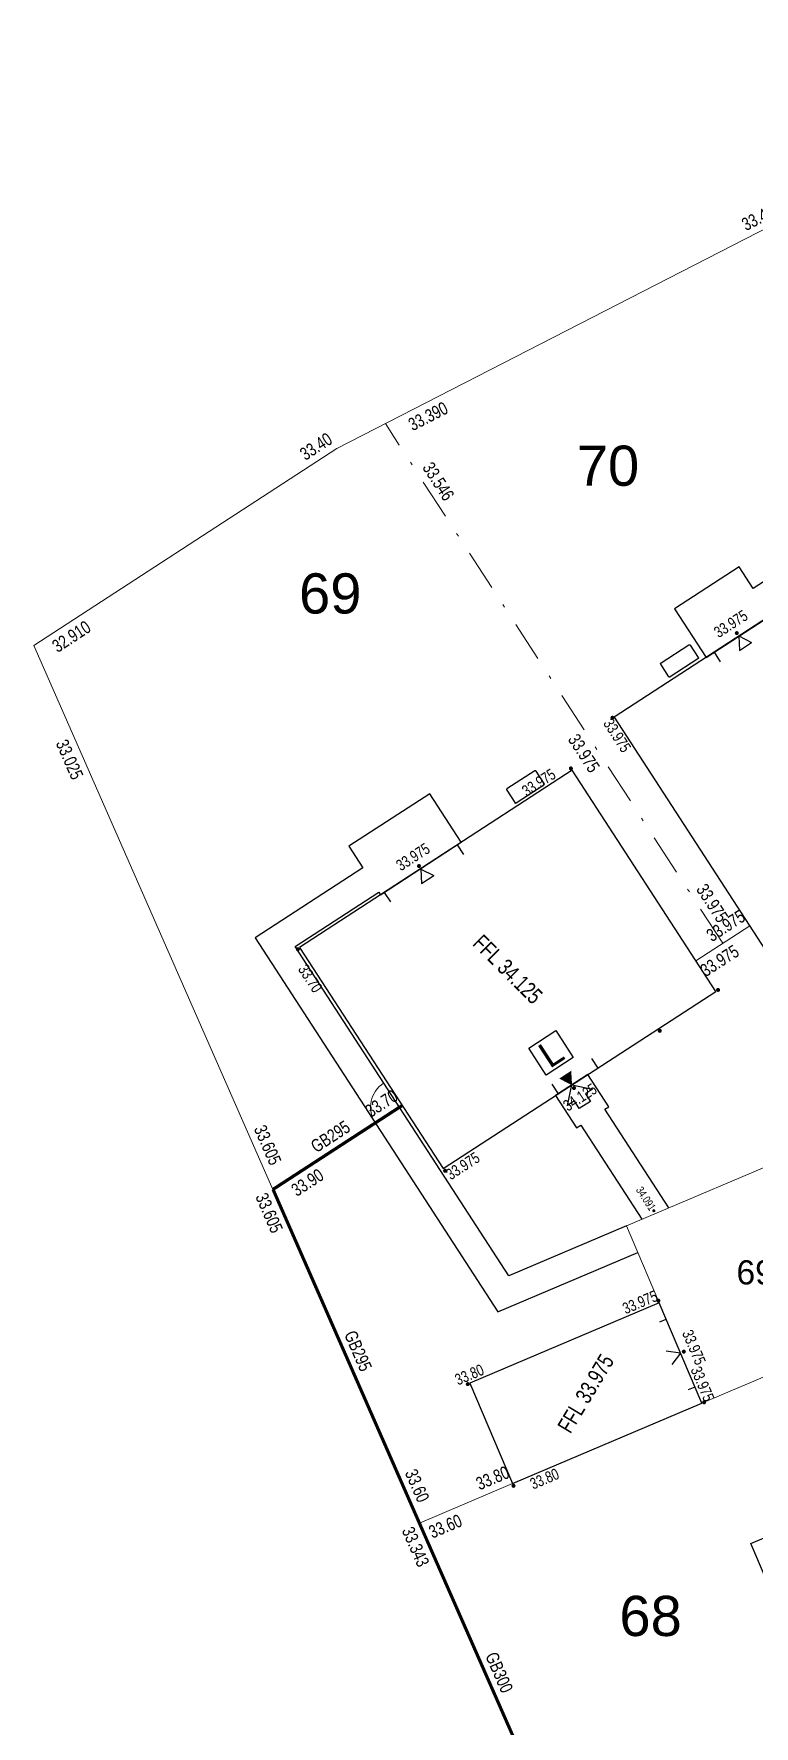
# Model space of a CAD drawing. Header units: metres. Extents: x 337936 to 338610, y 373199 to 374026.
# Drawn here: x 338006.8 to 338029.2, y 373645.8 to 373698.4 of the extents above; entities that cross this region are included whole.
import ezdxf

# ---------------------------------------------------------------- set-up
doc = ezdxf.new("R2010")
doc.units = ezdxf.units.M
doc.linetypes.add('DASHDOT', pattern=[25.4, 12.7, -6.35, 0, -6.35])
doc.linetypes.add('DASHED2', pattern=[0.375, 0.25, -0.125])
for name, color, linetype in [('A-WH_HT-Access-Main', 252, 'Continuous'), ('A-WH_HT-Services-ASHP', 252, 'Continuous'), ('A-WH_HT-Wall-Structure', 252, 'Continuous'), ('DGL-Paths', 252, 'Continuous'), ('EXTERNAL_WORKS_BACK_OF_FOOTWAY_LEVELS', 7, 'Continuous'), ('HOUSE_EXTERNAL_LEVELS', 7, 'Continuous'), ('HOUSE_SLAB_LEVEL', 7, 'Continuous'), ('PLOT_BOUNDARY_ANNOTATION', 7, 'Continuous'), ('PLOT_BOUNDARY_GRAVEL_BOARD', 7, 'Continuous')]:
    doc.layers.add(name, color=color, linetype=linetype)
doc.layers.add('A-WH_HT-Wall-Door Openings', color=252, linetype='Continuous', plot=False)
for name, color, linetype, lineweight in [('DGL_BT Gates', 252, 'Continuous', 9), ('DGL_BT Rear Fencing', 252, 'DASHDOT', 9), ('DGL_BT-Replacement Fence', 252, 'FENCELINE2', 9), ('DGL_BT-Screen Fence', 252, 'FENCELINE2', 9), ('DGL_DRIVE', 252, 'Continuous', 9), ('DGL_Plot Parking', 252, 'Continuous', 9), ('DGL_PlotNo', 252, 'Continuous', 9)]:
    doc.layers.add(name, color=color, linetype=linetype, lineweight=lineweight)
doc.layers.add('HOUSE_DOORS', color=3, linetype='Continuous', true_color=0x00ff00)
doc.styles.add('AnnotativeArial', font='arial.ttf', dxfattribs={"height": 2})
doc.styles.add('ESTROAD', font='arial.ttf', dxfattribs={"width": 0.75})
doc.styles.get("Standard").update_dxf_attribs({"font": 'arial.ttf'})
doc.linetypes.add('FENCELINE2', pattern='A,6.35,-2.54,[132,ltypeshp.shx,S=2.54,R=0,X=-2.54,Y=0],-2.54,25.4', length=36.83)

msp = doc.modelspace()

# ---------------------------------------------------------------- hatches: boundary and pattern name
at = {"layer": 'EXTERNAL_WORKS_BACK_OF_FOOTWAY_LEVELS'}
h = msp.add_hatch(color=256, dxfattribs=at)
edge = h.paths.add_edge_path(flags=17)
edge.add_ellipse((338026.057, 373661.818), major_axis=(0.0354, 0.0354), ratio=1, start_angle=45, end_angle=225, ccw=False)
edge.add_ellipse((338026.057, 373661.818), major_axis=(0.0354, 0.0354), ratio=1, start_angle=225, end_angle=405, ccw=False)
at = {"layer": 'HOUSE_DOORS'}
msp.add_hatch(color=256, dxfattribs=at).paths.add_polyline_path([(338023.512, 373665.725), (338023.111, 373665.928), (338023.488, 373666.174)], flags=17)
at = {"layer": 'HOUSE_EXTERNAL_LEVELS'}
h = msp.add_hatch(color=256, dxfattribs=at)
edge = h.paths.add_edge_path(flags=17)
edge.add_ellipse((338028.639, 373679.79), major_axis=(0.0448, 0.0448), ratio=1, start_angle=167.9036, end_angle=347.9036, ccw=False)
edge.add_ellipse((338028.639, 373679.79), major_axis=(0.0448, 0.0448), ratio=1, start_angle=-12.0964, end_angle=167.9036, ccw=False)
h = msp.add_hatch(color=256, dxfattribs=at)
edge = h.paths.add_edge_path(flags=17)
edge.add_ellipse((338028.639, 373679.79), major_axis=(0.0448, 0.0448), ratio=1, start_angle=167.9036, end_angle=347.9036, ccw=False)
edge.add_ellipse((338028.639, 373679.79), major_axis=(0.0448, 0.0448), ratio=1, start_angle=-12.0964, end_angle=167.9036, ccw=False)
h = msp.add_hatch(color=256, dxfattribs=at)
edge = h.paths.add_edge_path(flags=17)
edge.add_ellipse((338028.639, 373679.79), major_axis=(0.0448, 0.0448), ratio=1, start_angle=167.9036, end_angle=347.9036, ccw=False)
edge.add_ellipse((338028.639, 373679.79), major_axis=(0.0448, 0.0448), ratio=1, start_angle=-12.0964, end_angle=167.9036, ccw=False)
h = msp.add_hatch(color=256, dxfattribs=at)
edge = h.paths.add_edge_path(flags=17)
edge.add_ellipse((338024.768, 373677.156), major_axis=(0.0448, 0.0448), ratio=1, start_angle=-12.0964, end_angle=167.9036, ccw=False)
edge.add_ellipse((338024.768, 373677.156), major_axis=(0.0448, 0.0448), ratio=1, start_angle=167.9036, end_angle=347.9036, ccw=False)
h = msp.add_hatch(color=256, dxfattribs=at)
edge = h.paths.add_edge_path(flags=17)
edge.add_ellipse((338023.476, 373675.58), major_axis=(0.0448, 0.0448), ratio=1, start_angle=258.0985, end_angle=438.0985, ccw=False)
edge.add_ellipse((338023.476, 373675.58), major_axis=(0.0448, 0.0448), ratio=1, start_angle=78.0985, end_angle=258.0985, ccw=False)
h = msp.add_hatch(color=256, dxfattribs=at)
edge = h.paths.add_edge_path(flags=17)
edge.add_ellipse((338018.749, 373672.54), major_axis=(-0.0448, 0.0448), ratio=1, start_angle=78.0985, end_angle=258.0985, ccw=False)
edge.add_ellipse((338018.749, 373672.54), major_axis=(-0.0448, 0.0448), ratio=1, start_angle=-101.9015, end_angle=78.0985, ccw=False)
h = msp.add_hatch(color=256, dxfattribs=at)
edge = h.paths.add_edge_path(flags=17)
edge.add_ellipse((338014.981, 373669.955), major_axis=(-0.0448, 0.0448), ratio=1, start_angle=-101.9015, end_angle=78.0985, ccw=False)
edge.add_ellipse((338014.981, 373669.955), major_axis=(-0.0448, 0.0448), ratio=1, start_angle=78.0985, end_angle=258.0985, ccw=False)
h = msp.add_hatch(color=256, dxfattribs=at)
edge = h.paths.add_edge_path(flags=17)
edge.add_ellipse((338028.057, 373668.687), major_axis=(-0.0448, 0.0448), ratio=1, start_angle=78.0985, end_angle=258.0985, ccw=False)
edge.add_ellipse((338028.057, 373668.687), major_axis=(-0.0448, 0.0448), ratio=1, start_angle=-101.9015, end_angle=78.0985, ccw=False)
h = msp.add_hatch(color=256, dxfattribs=at)
edge = h.paths.add_edge_path(flags=17)
edge.add_ellipse((338026.242, 373667.415), major_axis=(-0.0448, 0.0448), ratio=1, start_angle=-45, end_angle=135, ccw=False)
edge.add_ellipse((338026.242, 373667.415), major_axis=(-0.0448, 0.0448), ratio=1, start_angle=135, end_angle=315, ccw=False)
h = msp.add_hatch(color=256, dxfattribs=at)
edge = h.paths.add_edge_path(flags=17)
edge.add_ellipse((338023.572, 373665.634), major_axis=(-0.0448, 0.0448), ratio=1, start_angle=-101.9015, end_angle=78.0985, ccw=False)
edge.add_ellipse((338023.572, 373665.634), major_axis=(-0.0448, 0.0448), ratio=1, start_angle=78.0985, end_angle=258.0985, ccw=False)
h = msp.add_hatch(color=256, dxfattribs=at)
edge = h.paths.add_edge_path(flags=17)
edge.add_ellipse((338019.562, 373663.062), major_axis=(0.0448, 0.0448), ratio=1, start_angle=78.0985, end_angle=258.0985, ccw=False)
edge.add_ellipse((338019.562, 373663.062), major_axis=(0.0448, 0.0448), ratio=1, start_angle=258.0985, end_angle=438.0985, ccw=False)
h = msp.add_hatch(color=256, dxfattribs=at)
edge = h.paths.add_edge_path(flags=17)
edge.add_ellipse((338026.2, 373659.021), major_axis=(-0.0448, 0.0448), ratio=1, start_angle=158, end_angle=338, ccw=False)
edge.add_ellipse((338026.2, 373659.021), major_axis=(-0.0448, 0.0448), ratio=1, start_angle=-22, end_angle=158, ccw=False)
h = msp.add_hatch(color=256, dxfattribs=at)
edge = h.paths.add_edge_path(flags=17)
edge.add_ellipse((338026.991, 373657.434), major_axis=(-0.0448, 0.0448), ratio=1, start_angle=-22, end_angle=158, ccw=False)
edge.add_ellipse((338026.991, 373657.434), major_axis=(-0.0448, 0.0448), ratio=1, start_angle=158, end_angle=338, ccw=False)
h = msp.add_hatch(color=256, dxfattribs=at)
edge = h.paths.add_edge_path(flags=17)
edge.add_ellipse((338020.267, 373656.424), major_axis=(-0.0448, 0.0448), ratio=1, start_angle=158, end_angle=338, ccw=False)
edge.add_ellipse((338020.267, 373656.424), major_axis=(-0.0448, 0.0448), ratio=1, start_angle=-22, end_angle=158, ccw=False)
h = msp.add_hatch(color=256, dxfattribs=at)
edge = h.paths.add_edge_path(flags=17)
edge.add_ellipse((338027.623, 373655.857), major_axis=(0.0448, 0.0448), ratio=1, start_angle=158, end_angle=338, ccw=False)
edge.add_ellipse((338027.623, 373655.857), major_axis=(0.0448, 0.0448), ratio=1, start_angle=-22, end_angle=158, ccw=False)
h = msp.add_hatch(color=256, dxfattribs=at)
edge = h.paths.add_edge_path(flags=17)
edge.add_ellipse((338021.69, 373653.26), major_axis=(-0.0448, 0.0448), ratio=1, start_angle=-22, end_angle=158, ccw=False)
edge.add_ellipse((338021.69, 373653.26), major_axis=(-0.0448, 0.0448), ratio=1, start_angle=158, end_angle=338, ccw=False)

# ---------------------------------------------------------------- linework, layer by layer
at = {"layer": 'A-WH_HT-Access-Main'}
msp.add_lwpolyline([(338023.505, 373665.734), (338024.149, 373665.597), (338023.93, 373665.455), (338024.083, 373665.221), (338023.739, 373664.998), (338023.587, 373665.232), (338023.369, 373665.091), (338023.505, 373665.734)], dxfattribs=at)
at = {"layer": 'A-WH_HT-Services-ASHP'}
for points in [[(338027.44, 373679.03, -0.414214), (338027.431, 373678.988), (338026.563, 373678.425, -0.414214), (338026.521, 373678.433), (338026.272, 373678.818, -0.414214), (338026.281, 373678.859), (338027.149, 373679.423, -0.414214), (338027.19, 373679.414)], [(338022.396, 373675.495, 0.414214), (338022.355, 373675.504), (338021.487, 373674.94, 0.414214), (338021.478, 373674.899), (338021.727, 373674.515, 0.414214), (338021.769, 373674.506), (338022.637, 373675.07, 0.414214), (338022.646, 373675.111)]]:
    msp.add_lwpolyline(points, format="xyb", close=True, dxfattribs=at)
at = {"layer": 'A-WH_HT-Wall-Door Openings', "linetype": 'ByBlock'}
for p, q in [((338027.93, 373679.193), (338028.122, 373678.897)), ((338019.938, 373673.198), (338020.13, 373672.902)), ((338017.666, 373671.722), (338017.858, 373671.426)), ((338024.119, 373666.553), (338024.311, 373666.257)), ((338022.885, 373665.751), (338023.077, 373665.455))]:
    msp.add_line(p, q, dxfattribs=at)
at = {"layer": 'A-WH_HT-Wall-Structure'}
for p, q in [((338026.246, 373658.361), (338026.444, 373658.445)), ((338027.141, 373656.253), (338027.339, 373656.337))]:
    msp.add_line(p, q, dxfattribs=at)
at = {"layer": 'A-WH_HT-Wall-Structure', "lineweight": -3}
msp.add_lwpolyline([(338029.66, 373669.731), (338036.539, 373674.198), (338031.704, 373681.644), (338024.825, 373677.177)], close=True, dxfattribs=at)
at = {"layer": 'A-WH_HT-Wall-Structure'}
for points in [[(338019.5, 373663.133), (338027.983, 373668.642), (338023.515, 373675.521), (338015.032, 373670.012)], [(338020.335, 373656.452), (338021.661, 373653.327), (338027.555, 373655.829), (338026.228, 373658.954)]]:
    msp.add_lwpolyline(points, close=True, dxfattribs=at)
at = {"layer": 'DGL-Paths'}
for points in [[(338037.574, 373672.605), (338038.413, 373673.149), (338031.998, 373683.027), (338029.151, 373681.178), (338028.715, 373681.849), (338026.702, 373680.542), (338027.683, 373679.032), (338029.695, 373680.34), (338029.641, 373680.423), (338031.733, 373681.782), (338037.168, 373673.414), (338037.084, 373673.36)], [(338025.211, 373661.352), (338021.547, 373659.797), (338014.894, 373670.041), (338017.497, 373671.732), (338017.551, 373671.648), (338020.067, 373673.282), (338019.087, 373674.791), (338016.571, 373673.157), (338017.007, 373672.486), (338013.649, 373670.306), (338021.203, 373658.673), (338025.562, 373660.523)], [(338026.525, 373661.91), (338024.536, 373664.973), (338024.662, 373665.054), (338024.008, 373666.061), (338023.002, 373665.407), (338023.656, 373664.401), (338023.781, 373664.482), (338025.684, 373661.553)], [(338042.531, 373651.971), (338042.922, 373651.051), (338032.08, 373646.449), (338030.753, 373649.574), (338030.017, 373649.261), (338029.079, 373651.47), (338030.736, 373652.174), (338031.674, 373649.964), (338031.582, 373649.925), (338032.557, 373647.629), (338041.741, 373651.527), (338041.702, 373651.619)]]:
    msp.add_lwpolyline(points, dxfattribs=at)
at = {"layer": 'DGL_BT Gates'}
msp.add_arc((338018.143, 373665.038), 0.9, 123, 213, dxfattribs=at)
at = {"layer": 'DGL_BT Rear Fencing', "ltscale": 0.1, "flags": 128}
msp.add_lwpolyline([(338028.202, 373670.14), (338017.703, 373686.307)], dxfattribs=at)
at = {"layer": 'DGL_BT-Replacement Fence', "ltscale": 0.05}
msp.add_lwpolyline([(338032.314, 373622.072), (338027.54, 373632.123), (338006.764, 373679.403)], dxfattribs=at)
at = {"layer": 'DGL_BT-Screen Fence', "ltscale": 0.03, "flags": 128}
for points in [[(338054.043, 373702.832), (338053.315, 373703.953), (338043.873, 373699.332), (338032.874, 373694.083), (338016.19, 373685.531), (338006.764, 373679.403)], [(338027.363, 373669.595), (338029.041, 373670.685)], [(338014.207, 373662.482), (338018.227, 373665.093)]]:
    msp.add_lwpolyline(points, dxfattribs=at)
at = {"layer": 'DGL_BT-Screen Fence', "ltscale": 0.03}
for points in [[(338027.555, 373655.829), (338034.73, 373658.874), (338035.199, 373657.77)], [(338018.763, 373652.097), (338021.661, 373653.327)]]:
    msp.add_lwpolyline(points, dxfattribs=at)
at = {"layer": 'DGL_DRIVE'}
msp.add_lwpolyline([(338027.555, 373655.829), (338025.211, 373661.352), (338030.734, 373663.696)], dxfattribs=at)
at = {"layer": 'HOUSE_DOORS'}
for p, q in [((338028.698, 373679.699), (338029.099, 373679.494)), ((338028.698, 373679.699), (338028.721, 373679.25)), ((338028.698, 373679.699), (338029.099, 373679.494)), ((338028.698, 373679.699), (338028.721, 373679.25)), ((338028.698, 373679.699), (338029.099, 373679.494)), ((338028.698, 373679.699), (338028.721, 373679.25)), ((338028.721, 373679.25), (338029.099, 373679.494)), ((338028.721, 373679.25), (338029.099, 373679.494)), ((338028.721, 373679.25), (338029.099, 373679.494)), ((338018.808, 373672.449), (338019.209, 373672.246)), ((338018.808, 373672.449), (338018.832, 373672)), ((338018.832, 373672), (338019.209, 373672.246)), ((338026.892, 373657.391), (338026.445, 373657.446)), ((338026.892, 373657.391), (338026.621, 373657.032))]:
    msp.add_line(p, q, dxfattribs=at)
at = {"layer": 'HOUSE_EXTERNAL_LEVELS', "color": 0, "flags": 128}
msp.add_lwpolyline([(338022.165, 373666.876), (338023.003, 373667.422), (338023.549, 373666.584), (338022.711, 373666.038), (338022.165, 373666.876)], dxfattribs=at)
at = {"layer": 'PLOT_BOUNDARY_GRAVEL_BOARD', "color": 130, "linetype": 'DASHED2', "ltscale": 2, "const_width": 0.1}
for points in [[(338014.207, 373662.482), (338018.227, 373665.093)], [(338018.763, 373652.097), (338014.207, 373662.482)], [(338022.989, 373642.481), (338018.763, 373652.097)]]:
    msp.add_lwpolyline(points, dxfattribs=at)

# ---------------------------------------------------------------- texts
at = {"layer": 'DGL_Plot Parking', "insert": (338029.211, 373659.896), "char_height": 0.75, "attachment_point": 5, "style": 'AnnotativeArial'}
msp.add_mtext('69', dxfattribs=at)
at = {"layer": 'DGL_PlotNo', "char_height": 1.25, "width": 2.66537, "attachment_point": 5, "style": 'AnnotativeArial'}
for s, insert in [('70', (338024.631, 373684.988)), ('69', (338015.988, 373681.014)), ('68', (338025.957, 373649.203))]:
    msp.add_mtext(s, dxfattribs=dict(at, insert=insert))
at = {"layer": 'EXTERNAL_WORKS_BACK_OF_FOOTWAY_LEVELS', "linetype": 'Continuous', "style": 'ESTROAD', "width": 0.75}
msp.add_text('34.091', height=0.25, rotation=303.0985, dxfattribs=at).set_placement((338025.488, 373662.465))
at = {"layer": 'HOUSE_DOORS', "color": 100, "linetype": 'Continuous', "style": 'ESTROAD', "width": 0.75}
for s, rotation, p in [('33.975', 32.9036, (338028.076, 373679.627)), ('33.975', 33.0985, (338018.187, 373672.375)), ('34.125', 33.0985, (338023.382, 373664.897)), ('33.975', 293, (338026.928, 373658.016))]:
    msp.add_text(s, height=0.35, rotation=rotation, dxfattribs=at).set_placement(p)
at = {"layer": 'HOUSE_EXTERNAL_LEVELS', "color": 0, "linetype": 'Continuous', "style": 'ESTROAD', "width": 0.75}
for s, rotation, p in [('33.975', 302.9036, (338024.467, 373676.98)), ('33.975', 33.0985, (338022.102, 373674.689)), ('33.70', 303.0985, (338014.97, 373669.333)), ('33.975', 33.0985, (338019.74, 373662.761)), ('33.975', 23, (338025.179, 373658.593)), ('33.80', 23, (338019.964, 373656.379)), ('33.975', 293, (338027.194, 373656.878)), ('33.80', 23, (338022.301, 373653.139))]:
    msp.add_text(s, height=0.35, rotation=rotation, dxfattribs=at).set_placement(p)
at = {"layer": 'HOUSE_EXTERNAL_LEVELS', "color": 0, "insert": (338022.857, 373666.73), "char_height": 0.8, "width": 0.8, "attachment_point": 5, "rotation": 33.0985, "line_spacing_factor": 0.888}
msp.add_mtext('\\W1.00;L', dxfattribs=at)
at = {"layer": 'HOUSE_SLAB_LEVEL', "color": 1, "linetype": 'Continuous', "true_color": 0xff0000, "style": 'ESTROAD', "width": 0.75}
for s, rotation, p in [('FFL 34.125', 315.0985, (338020.388, 373670.1)), ('FFL 33.975', 59, (338023.461, 373654.856))]:
    msp.add_text(s, height=0.5, rotation=rotation, dxfattribs=at).set_placement(p)
at = {"layer": 'PLOT_BOUNDARY_ANNOTATION', "linetype": 'Continuous', "style": 'ESTROAD', "width": 0.75}
for s, rotation, p in [('33.462', 27.1394, (338028.926, 373692.292)), ('33.390', 27.1394, (338018.553, 373686.067)), ('33.40', 33.0292, (338015.214, 373685.144)), ('33.546', 303, (338018.838, 373684.939)), ('32.910', 33.0292, (338007.504, 373679.167)), ('33.025', 293.7606, (338007.438, 373676.364)), ('33.975', 303, (338023.367, 373676.481)), ('33.975', 303, (338027.36, 373671.817)), ('33.975', 33, (338027.867, 373670.169)), ('33.975', 33, (338027.676, 373669.081)), ('33.70', 33, (338017.251, 373664.706)), ('33.605', 293.7606, (338013.602, 373664.369)), ('GB295', 33, (338015.555, 373663.604)), ('33.90', 33, (338014.947, 373662.246)), ('33.605', 293.6888, (338013.649, 373662.256)), ('GB295', 293.6888, (338016.411, 373657.973)), ('33.80', 23, (338020.634, 373653.116)), ('33.60', 293.6888, (338018.301, 373653.665)), ('33.60', 23, (338019.166, 373651.614)), ('33.343', 293.7217, (338018.205, 373651.871)), ('GB300', 293.7217, (338020.803, 373647.971))]:
    msp.add_text(s, height=0.4, rotation=rotation, dxfattribs=at).set_placement(p)

doc.saveas('drawing.dxf')
